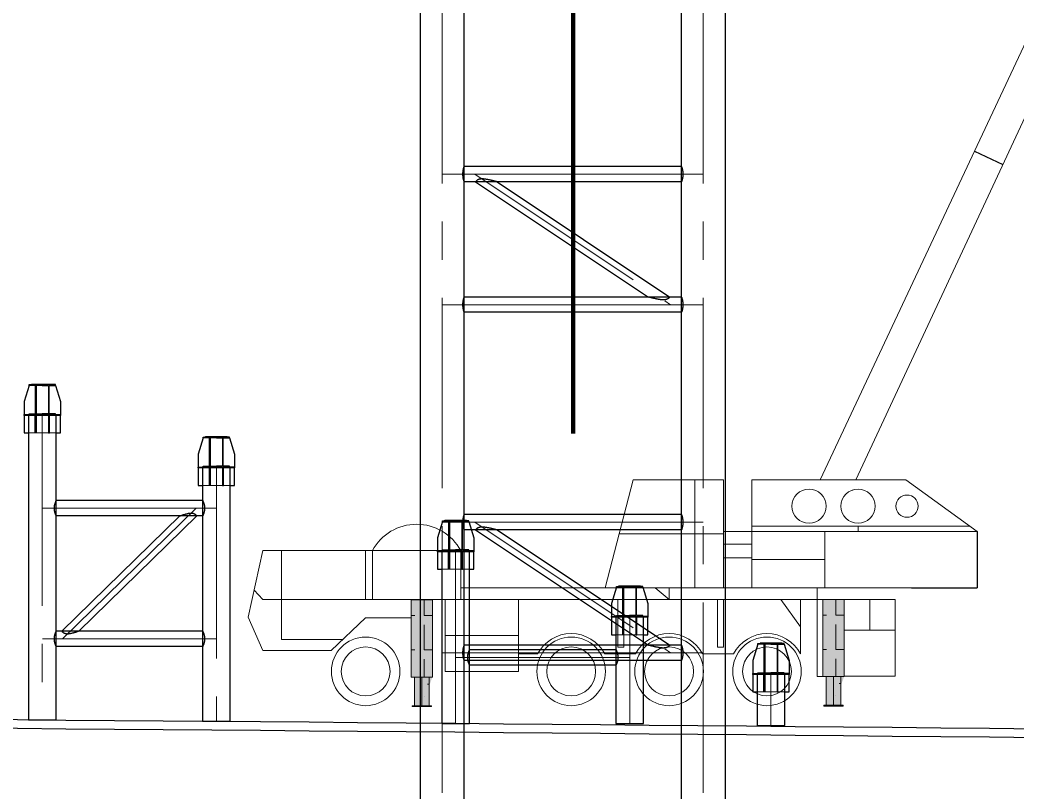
# Model space of a CAD drawing. Extents: x 1767995 to 4174245, y 542814 to 862564.
# Drawn here: x 2989267 to 3012186, y 583834 to 601577 of the extents above; entities that cross this region are included whole.
import ezdxf

# ---------------------------------------------------------------- set-up
doc = ezdxf.new("R2010")
doc.units = 0
doc.header["$LTSCALE"] = 3500
for name, pattern in [('ACAD_ISO08W100', [36, 24, -3, 6, -3]), ('CENTER', [2, 1.25, -0.25, 0.25, -0.25]), ('DASHED', [0.75, 0.5, -0.25])]:
    doc.linetypes.add(name, pattern=pattern)
for name, color, linetype, lineweight in [('1粗实线', 1, 'Continuous', 30), ('3中心线', 6, 'CENTER', 18), ('4虚线', 2, 'DASHED', 18), ('6标注线', 7, 'Continuous', 13), ('细实线', 7, 'Continuous', 15)]:
    doc.layers.add(name, color=color, linetype=linetype, lineweight=lineweight)

# ---------------------------------------------------------------- blocks, each defined once
blk = doc.blocks.new('werwerer')
at = {"layer": '1粗实线', "elevation": 0}
for points in [[(193795, 41794, 0.464316), (193777, 41816), (193651, 41816), (193531, 41444), (193531, 41144), (193651, 41144), (193651, 41164), (193777, 41164, 0.464316), (193795, 41186)], [(193951, 41144), (193651, 41144), (193651, 41164), (193777, 41164, 0.414214), (193795, 41182), (193795, 41798, 0.414214), (193777, 41816), (193651, 41816), (193651, 41836), (193951, 41836), (193951, 41816), (193826, 41816, 0.414214), (193808, 41798), (193808, 41182, 0.414214), (193826, 41164), (193951, 41164)], [(193951, 41144), (194251, 41144), (194251, 41164), (194126, 41164, -0.414214), (194108, 41182), (194108, 41798, -0.414214), (194126, 41816), (194251, 41816), (194251, 41836), (193951, 41836), (193951, 41816), (194077, 41816, -0.414214), (194095, 41798), (194095, 41182, -0.414214), (194077, 41164), (193951, 41164)], [(194108, 41794, -0.464316), (194126, 41816), (194251, 41816), (194371, 41444), (194371, 41144), (194251, 41144), (194251, 41164), (194126, 41164, -0.464316), (194108, 41186)]]:
    blk.add_lwpolyline(points, format="xyb", close=True, dxfattribs=at)
blk.add_lwpolyline([(193701, 41846), (194201, 41846), (194201, 41836), (193701, 41836)], close=True, dxfattribs=at)
blk = doc.blocks.new('tertert')
at = {"layer": '1粗实线'}
for p, q in [((203266, 43306, 0), (206636, 43306, 0)), ((203266, 42955, 0), (206636, 42955, 0)), ((203401, 42955, 0), (206112, 40306, 0)), ((203791, 42955, 0), (206502, 40306, 0)), ((203266, 40306, 0), (206636, 40306, 0)), ((203266, 39955, 0), (206636, 39955, 0))]:
    blk.add_line(p, q, dxfattribs=at)
at = {"layer": '1粗实线', "elevation": 0}
for points in [[(203266, 43306), (203266, 43306), (203266, 43305), (203266, 43305), (203265, 43304), (203265, 43303), (203264, 43301), (203263, 43299), (203262, 43297), (203261, 43295), (203260, 43293), (203259, 43290), (203257, 43287), (203256, 43284), (203255, 43280), (203253, 43276), (203251, 43272), (203250, 43268), (203248, 43264), (203246, 43259), (203244, 43255), (203243, 43250), (203241, 43244), (203239, 43239), (203237, 43234), (203236, 43228), (203234, 43222), (203232, 43216), (203231, 43210), (203229, 43204), (203228, 43198), (203227, 43191), (203225, 43185), (203224, 43178), (203223, 43171), (203223, 43165), (203222, 43158), (203221, 43151), (203221, 43144), (203221, 43137), (203221, 43130), (203221, 43124), (203221, 43117), (203221, 43110), (203222, 43103), (203223, 43096), (203223, 43089), (203224, 43083), (203225, 43076), (203227, 43070), (203228, 43063), (203229, 43057), (203231, 43051), (203232, 43045), (203234, 43039), (203236, 43033), (203237, 43027), (203239, 43022), (203241, 43016), (203243, 43011), (203244, 43006), (203246, 43002), (203248, 42997), (203250, 42993), (203251, 42988), (203253, 42984), (203255, 42981), (203256, 42977), (203257, 42974), (203259, 42971), (203260, 42968), (203261, 42966), (203262, 42964), (203263, 42962), (203264, 42960), (203265, 42958), (203265, 42957), (203266, 42956), (203266, 42955), (203266, 42955), (203266, 42955)], [(206636, 43306), (206636, 43306), (206637, 43305), (206637, 43305), (206637, 43304), (206638, 43303), (206639, 43301), (206640, 43299), (206641, 43297), (206642, 43295), (206643, 43293), (206644, 43290), (206645, 43287), (206647, 43284), (206648, 43280), (206650, 43276), (206652, 43272), (206653, 43268), (206655, 43264), (206657, 43259), (206658, 43255), (206660, 43250), (206662, 43244), (206664, 43239), (206666, 43234), (206667, 43228), (206669, 43222), (206671, 43216), (206672, 43210), (206674, 43204), (206675, 43198), (206676, 43191), (206677, 43185), (206679, 43178), (206679, 43171), (206680, 43165), (206681, 43158), (206681, 43151), (206682, 43144), (206682, 43137), (206682, 43130), (206682, 43124), (206682, 43117), (206681, 43110), (206681, 43103), (206680, 43096), (206679, 43089), (206679, 43083), (206677, 43076), (206676, 43070), (206675, 43063), (206674, 43057), (206672, 43051), (206671, 43045), (206669, 43039), (206667, 43033), (206666, 43027), (206664, 43022), (206662, 43016), (206660, 43011), (206658, 43006), (206657, 43002), (206655, 42997), (206653, 42993), (206652, 42988), (206650, 42984), (206648, 42981), (206647, 42977), (206645, 42974), (206644, 42971), (206643, 42968), (206642, 42966), (206641, 42964), (206640, 42962), (206639, 42960), (206638, 42958), (206637, 42957), (206637, 42956), (206637, 42955), (206636, 42955), (206636, 42955)], [(203266, 40306), (203266, 40306), (203266, 40305), (203266, 40305), (203265, 40304), (203265, 40303), (203264, 40301), (203263, 40299), (203262, 40297), (203261, 40295), (203260, 40293), (203259, 40290), (203257, 40287), (203256, 40284), (203255, 40280), (203253, 40276), (203251, 40272), (203250, 40268), (203248, 40264), (203246, 40259), (203244, 40255), (203243, 40250), (203241, 40244), (203239, 40239), (203237, 40234), (203236, 40228), (203234, 40222), (203232, 40216), (203231, 40210), (203229, 40204), (203228, 40198), (203227, 40191), (203225, 40185), (203224, 40178), (203223, 40171), (203223, 40165), (203222, 40158), (203221, 40151), (203221, 40144), (203221, 40137), (203221, 40130), (203221, 40124), (203221, 40117), (203221, 40110), (203222, 40103), (203223, 40096), (203223, 40089), (203224, 40083), (203225, 40076), (203227, 40070), (203228, 40063), (203229, 40057), (203231, 40051), (203232, 40045), (203234, 40039), (203236, 40033), (203237, 40027), (203239, 40022), (203241, 40016), (203243, 40011), (203244, 40006), (203246, 40002), (203248, 39997), (203250, 39993), (203251, 39988), (203253, 39984), (203255, 39981), (203256, 39977), (203257, 39974), (203259, 39971), (203260, 39968), (203261, 39966), (203262, 39964), (203263, 39962), (203264, 39960), (203265, 39958), (203265, 39957), (203266, 39956), (203266, 39955), (203266, 39955), (203266, 39955)], [(206636, 40306), (206636, 40306), (206637, 40305), (206637, 40305), (206637, 40304), (206638, 40303), (206639, 40301), (206640, 40299), (206641, 40297), (206642, 40295), (206643, 40293), (206644, 40290), (206645, 40287), (206647, 40284), (206648, 40280), (206650, 40276), (206652, 40272), (206653, 40268), (206655, 40264), (206657, 40259), (206658, 40255), (206660, 40250), (206662, 40244), (206664, 40239), (206666, 40234), (206667, 40228), (206669, 40222), (206671, 40216), (206672, 40210), (206674, 40204), (206675, 40198), (206676, 40191), (206677, 40185), (206679, 40178), (206679, 40171), (206680, 40165), (206681, 40158), (206681, 40151), (206682, 40144), (206682, 40137), (206682, 40130), (206682, 40124), (206682, 40117), (206681, 40110), (206681, 40103), (206680, 40096), (206679, 40089), (206679, 40083), (206677, 40076), (206676, 40070), (206675, 40063), (206674, 40057), (206672, 40051), (206671, 40045), (206669, 40039), (206667, 40033), (206666, 40027), (206664, 40022), (206662, 40016), (206660, 40011), (206658, 40006), (206657, 40002), (206655, 39997), (206653, 39993), (206652, 39988), (206650, 39984), (206648, 39981), (206647, 39977), (206645, 39974), (206644, 39971), (206643, 39968), (206642, 39966), (206641, 39964), (206640, 39962), (206639, 39960), (206638, 39958), (206637, 39957), (206637, 39956), (206637, 39955), (206636, 39955), (206636, 39955)]]:
    blk.add_lwpolyline(points, dxfattribs=at)
at = {"layer": '1粗实线'}
for points in [[(203791, 42955), (203791, 42955), (203790, 42955), (203789, 42956), (203788, 42956), (203785, 42957), (203783, 42958), (203780, 42959), (203776, 42960), (203773, 42961), (203768, 42963), (203764, 42964), (203758, 42966), (203753, 42968), (203747, 42970), (203741, 42972), (203734, 42974), (203727, 42977), (203720, 42979), (203712, 42981), (203705, 42984), (203696, 42986), (203688, 42989), (203680, 42991), (203671, 42994), (203662, 42997), (203653, 42999), (203644, 43002), (203635, 43004), (203625, 43006), (203616, 43008), (203607, 43010), (203598, 43012), (203589, 43014), (203580, 43016), (203571, 43017), (203562, 43018), (203553, 43019), (203545, 43020), (203537, 43020), (203529, 43020), (203522, 43020), (203515, 43020), (203508, 43019), (203501, 43018), (203494, 43017), (203488, 43016), (203482, 43014), (203477, 43012), (203472, 43010), (203467, 43008), (203462, 43006), (203457, 43004), (203453, 43002), (203449, 42999), (203445, 42997), (203441, 42994), (203438, 42991), (203434, 42989), (203431, 42986), (203428, 42984), (203426, 42981), (203423, 42979), (203420, 42977), (203418, 42974), (203416, 42972), (203414, 42970), (203412, 42968), (203410, 42966), (203409, 42964), (203407, 42963), (203406, 42961), (203405, 42960), (203404, 42959), (203403, 42958), (203402, 42957), (203402, 42956), (203401, 42956), (203401, 42955), (203401, 42955), (203401, 42955)], [(206112, 40306), (206112, 40306), (206112, 40306), (206114, 40305), (206115, 40305), (206117, 40304), (206120, 40303), (206123, 40302), (206126, 40301), (206130, 40299), (206135, 40298), (206139, 40296), (206144, 40295), (206150, 40293), (206156, 40291), (206162, 40289), (206169, 40287), (206176, 40284), (206183, 40282), (206190, 40279), (206198, 40277), (206206, 40274), (206215, 40272), (206223, 40269), (206232, 40267), (206241, 40264), (206250, 40262), (206259, 40259), (206268, 40257), (206278, 40255), (206287, 40252), (206296, 40250), (206305, 40249), (206314, 40247), (206323, 40245), (206332, 40244), (206341, 40243), (206349, 40242), (206358, 40241), (206366, 40241), (206374, 40241), (206381, 40241), (206388, 40241), (206395, 40242), (206402, 40243), (206408, 40244), (206415, 40245), (206420, 40247), (206426, 40249), (206431, 40250), (206436, 40252), (206441, 40255), (206446, 40257), (206450, 40259), (206454, 40262), (206458, 40264), (206462, 40267), (206465, 40269), (206468, 40272), (206472, 40274), (206475, 40277), (206477, 40279), (206480, 40282), (206482, 40284), (206485, 40287), (206487, 40289), (206489, 40291), (206491, 40293), (206492, 40295), (206494, 40296), (206495, 40298), (206497, 40299), (206498, 40301), (206499, 40302), (206500, 40303), (206500, 40304), (206501, 40305), (206502, 40305), (206502, 40306), (206502, 40306), (206502, 40306)]]:
    blk.add_lwpolyline(points, dxfattribs=at)
at = {"layer": '3中心线'}
for p, q in [((202951, 43130, 0), (206951, 43130, 0)), ((203416, 43130, 0), (206486, 40130, 0)), ((202951, 40130, 0), (206951, 40130, 0))]:
    blk.add_line(p, q, dxfattribs=at)
blk = doc.blocks.new('rgdfggfg')
at = {"layer": '细实线'}
h = blk.add_hatch(dxfattribs=at)
h.set_pattern_fill('ANGLE', color=2, scale=112.5)
h.set_pattern_definition([(0, (12213782.6, -1811984.66), (0, 785.8125), [571.5, -214.3125]), (90, (12213782.6, -1811984.66), (-785.8125, 5e-14), [571.5, -214.3125])])
h.paths.add_polyline_path([(12312505, -1150970), (12312955, -1150970), (12312955, -1150992), (12312505, -1150992)])
h.paths.add_polyline_path([(12312974, -1150313), (12312485, -1150313), (12312485, -1148950), (12312485, -1148538), (12312974, -1148538)])
edge = h.paths.add_edge_path()
edge.add_line((12312898, -1150313), (12312898, -1150970))
edge.add_line((12312561, -1150313), (12312561, -1150970))
edge.add_line((12312730, -1150313), (12312730, -1150970))
h = blk.add_hatch(color=2, dxfattribs=at)
h.dxf.hatch_style = 1
h.paths.add_polyline_path([(12312505, -1150970), (12312955, -1150970), (12312955, -1150992), (12312505, -1150992)])
h.paths.add_polyline_path([(12312974, -1150313), (12312485, -1150313), (12312485, -1148950), (12312485, -1148538), (12312974, -1148538)])
edge = h.paths.add_edge_path()
edge.add_line((12312898, -1150313), (12312898, -1150970))
edge.add_line((12312561, -1150313), (12312561, -1150970))
edge.add_line((12312730, -1150313), (12312730, -1150970))
h = blk.add_hatch(dxfattribs=at)
h.set_pattern_fill('ANGLE', color=2, scale=112.5)
h.set_pattern_definition([(0, (12223246.3, -1811974.5), (0, 785.8125), [571.5, -214.3125]), (90, (12223246.3, -1811974.5), (-785.8125, 5e-14), [571.5, -214.3125])])
h.paths.add_polyline_path([(12321968, -1150960), (12322418, -1150960), (12322418, -1150982), (12321968, -1150982)])
h.paths.add_polyline_path([(12322438, -1150303), (12321949, -1150303), (12321949, -1148940), (12321949, -1148528), (12322438, -1148528)])
edge = h.paths.add_edge_path()
edge.add_line((12322362, -1150303), (12322362, -1150960))
edge.add_line((12322025, -1150303), (12322025, -1150960))
edge.add_line((12322193, -1150303), (12322193, -1150960))
h = blk.add_hatch(color=2, dxfattribs=at)
h.dxf.hatch_style = 1
h.paths.add_polyline_path([(12321968, -1150960), (12322418, -1150960), (12322418, -1150982), (12321968, -1150982)])
h.paths.add_polyline_path([(12322438, -1150303), (12321949, -1150303), (12321949, -1148940), (12321949, -1148528), (12322438, -1148528)])
edge = h.paths.add_edge_path()
edge.add_line((12322362, -1150303), (12322362, -1150960))
edge.add_line((12322025, -1150303), (12322025, -1150960))
edge.add_line((12322193, -1150303), (12322193, -1150960))
h = blk.add_hatch(color=2, dxfattribs=at)
h.dxf.hatch_style = 1
h.paths.add_polyline_path([(12312505, -1150970), (12312955, -1150970), (12312955, -1150992), (12312505, -1150992)])
edge = h.paths.add_edge_path()
edge.add_line((12312898, -1150313), (12312898, -1150970))
edge.add_line((12312561, -1150313), (12312561, -1150970))
edge.add_line((12312730, -1150313), (12312730, -1150970))
edge.add_line((12312974, -1150313), (12312485, -1150313))
h = blk.add_hatch(color=2, dxfattribs=at)
h.dxf.hatch_style = 1
h.paths.add_polyline_path([(12312561, -1150313), (12312898, -1150313), (12312898, -1150970), (12312561, -1150970)], flags=17)
h.paths.add_polyline_path([(12312505, -1150970), (12312955, -1150970), (12312955, -1150992), (12312505, -1150992)])
edge = h.paths.add_edge_path()
edge.add_line((12312898, -1150313), (12312898, -1150970))
edge.add_line((12312561, -1150313), (12312561, -1150970))
edge.add_line((12312730, -1150313), (12312730, -1150970))
edge.add_line((12312974, -1150313), (12312485, -1150313))
h = blk.add_hatch(color=2, dxfattribs=at)
h.dxf.hatch_style = 1
h.paths.add_polyline_path([(12321968, -1150960), (12322418, -1150960), (12322418, -1150982), (12321968, -1150982)])
edge = h.paths.add_edge_path()
edge.add_line((12322362, -1150303), (12322362, -1150960))
edge.add_line((12322025, -1150303), (12322025, -1150960))
edge.add_line((12322193, -1150303), (12322193, -1150960))
edge.add_line((12322438, -1150303), (12321949, -1150303))
h = blk.add_hatch(color=2, dxfattribs=at)
h.dxf.hatch_style = 1
h.paths.add_polyline_path([(12322025, -1150303), (12322362, -1150303), (12322362, -1150960), (12322025, -1150960)], flags=17)
h.paths.add_polyline_path([(12321968, -1150960), (12322418, -1150960), (12322418, -1150982), (12321968, -1150982)])
edge = h.paths.add_edge_path()
edge.add_line((12322362, -1150303), (12322362, -1150960))
edge.add_line((12322025, -1150303), (12322025, -1150960))
edge.add_line((12322193, -1150303), (12322193, -1150960))
edge.add_line((12322438, -1150303), (12321949, -1150303))
at = {"color": 7}
blk.add_line((12325430, -1138227), (12326086, -1138533), dxfattribs=at)
at = {"color": 1}
for p in [(12325491, -1146965), (12323989, -1148262)]:
    blk.add_line(p, (12325491, -1148262), dxfattribs=at)
at = {"layer": '细实线', "color": 1}
for p, q in [((12334648, -1118597), (12321883, -1145780)), ((12335281, -1118797), (12322709, -1145780)), ((12316944, -1148262), (12317585, -1145780)), ((12317585, -1145780), (12319665, -1145780)), ((12319008, -1145780), (12319008, -1148262)), ((12319665, -1145780), (12319665, -1148262)), ((12323857, -1145780), (12320316, -1145780)), ((12320316, -1145780), (12320316, -1148262)), ((12325491, -1146965), (12323857, -1145780)), ((12322628, -1146027), (12322633, -1146012)), ((12317264, -1147021), (12319665, -1147021)), ((12320316, -1146965), (12319665, -1146965)), ((12325326, -1146845), (12320316, -1146845)), ((12320316, -1148262), (12320316, -1146965)), ((12325491, -1146965), (12320316, -1146965)), ((12321994, -1146965), (12321994, -1148262)), ((12322758, -1146845), (12322758, -1146965)), ((12319665, -1147257), (12320316, -1147257)), ((12308739, -1148933), (12309077, -1147403)), ((12309077, -1147403), (12309502, -1147403)), ((12309502, -1149453), (12309502, -1147403)), ((12309502, -1147403), (12311439, -1147403)), ((12311439, -1147403), (12313625, -1147403)), ((12311439, -1148528), (12311439, -1147403)), ((12311596, -1147403), (12311596, -1148528)), ((12313625, -1147403), (12313625, -1148528)), ((12319665, -1147575), (12320316, -1147575)), ((12321994, -1147613), (12320316, -1147613)), ((12308876, -1148315), (12309077, -1148528)), ((12313625, -1148262), (12318091, -1148262)), ((12316944, -1148262), (12319665, -1148262)), ((12318091, -1148262), (12318414, -1148528)), ((12323989, -1148262), (12320316, -1148262)), ((12309077, -1148528), (12309502, -1148528)), ((12309502, -1148528), (12311439, -1148528)), ((12311439, -1148528), (12322438, -1148528)), ((12313269, -1148528), (12313269, -1150182)), ((12314953, -1150182), (12314953, -1148528)), ((12321436, -1149155), (12320979, -1148528)), ((12321436, -1149782), (12321436, -1148528)), ((12321818, -1148528), (12321818, -1150303)), ((12322438, -1148528), (12323609, -1148528)), ((12323024, -1149238), (12323024, -1148528)), ((12323609, -1150293), (12323609, -1148528)), ((12309077, -1149701), (12308739, -1148933)), ((12311439, -1148950), (12310647, -1149701)), ((12311439, -1148950), (12312485, -1148950)), ((12313269, -1149355), (12314953, -1149355)), ((12322438, -1149238), (12323609, -1149238)), ((12310908, -1149453), (12309502, -1149453)), ((12310647, -1149701), (12309077, -1149701)), ((12314953, -1149782), (12315393, -1149782)), ((12316936, -1149782), (12317643, -1149782)), ((12319186, -1149782), (12319893, -1149782)), ((12313269, -1150182), (12314953, -1150182)), ((12321949, -1150303), (12321818, -1150303)), ((12322438, -1150293), (12323609, -1150293))]:
    blk.add_line(p, q, dxfattribs=at)
at = {"layer": '细实线', "color": 2}
for p, q in [((12312485, -1148950), (12312485, -1148538)), ((12312485, -1148538), (12312974, -1148538)), ((12312974, -1148538), (12312974, -1150313)), ((12321949, -1148940), (12321949, -1148528)), ((12321949, -1148528), (12322438, -1148528)), ((12322438, -1148528), (12322438, -1150303)), ((12312485, -1148950), (12312485, -1150313)), ((12321949, -1148940), (12321949, -1150303)), ((12312974, -1150313), (12312485, -1150313)), ((12312561, -1150313), (12312561, -1150970)), ((12312730, -1150313), (12312730, -1150970)), ((12312898, -1150313), (12312898, -1150970)), ((12322438, -1150303), (12321949, -1150303)), ((12322025, -1150303), (12322025, -1150960)), ((12322193, -1150303), (12322193, -1150960)), ((12322362, -1150303), (12322362, -1150960))]:
    blk.add_line(p, q, dxfattribs=at)
at = {"layer": '细实线', "color": 1}
for points in [[(12318414, -1148262), (12321818, -1148262), (12321818, -1148528), (12318414, -1148528)], [(12317238, -1148528), (12317377, -1148528), (12317377, -1149624), (12317238, -1149624)], [(12319526, -1148528), (12319664, -1148528), (12319664, -1149624), (12319526, -1149624)]]:
    blk.add_lwpolyline(points, close=True, dxfattribs=at)
at = {"layer": '细实线', "color": 2}
for points in [[(12312561, -1150313), (12312898, -1150313), (12312898, -1150970), (12312561, -1150970)], [(12322025, -1150303), (12322362, -1150303), (12322362, -1150960), (12322025, -1150960)], [(12321968, -1150960), (12322418, -1150960), (12322418, -1150982), (12321968, -1150982)], [(12312505, -1150970), (12312955, -1150970), (12312955, -1150992), (12312505, -1150992)]]:
    blk.add_lwpolyline(points, close=True, dxfattribs=at)
at = {"layer": '细实线', "color": 1}
for centre, radius in [((12321630, -1146385), 393), ((12322756, -1146385), 393), ((12323883, -1146385), 256), ((12311439, -1150182), 788), ((12316164, -1150182), 788), ((12318414, -1150182), 788), ((12320664, -1150182), 788), ((12311439, -1150182), 562), ((12316164, -1150182), 562), ((12318414, -1150182), 562), ((12320664, -1150182), 562)]:
    blk.add_circle(centre, radius, dxfattribs=at)
for centre, radius, start, end in [((12312610, -1147957), 1156, 28.659, 151.341), ((12316164, -1150182), 869, 90, 152.5463), ((12316164, -1150182), 869, 27.4537, 90), ((12318414, -1150182), 869, 90, 152.5463), ((12318414, -1150182), 869, 27.4537, 90), ((12320664, -1150182), 869, 90, 152.5463), ((12320664, -1150182), 869, 27.4537, 90)]:
    blk.add_arc(centre, radius, start, end, dxfattribs=at)
blk = doc.blocks.new('etretrt')
at = {"color": 1, "linetype": 'ACAD_ISO08W100', "lineweight": 13, "ltscale": 50}
for p, q in [((92131, 49416, 0), (98131, 49416, 0)), ((92131, 41416, 0), (98131, 41416, 0))]:
    blk.add_line(p, q, dxfattribs=at)
at = {"layer": '1粗实线'}
for p, q in [((91631, 70575, 0), (91631, 12025, 0)), ((97631, 70575, 0), (97631, 11995, 0)), ((92631, 52591, 0), (97631, 52591, 0)), ((92631, 52240, 0), (97631, 52240, 0)), ((96872, 52240, 0), (92899, 49591, 0)), ((97364, 52240, 0), (93391, 49591, 0)), ((92631, 49591, 0), (97631, 49591, 0)), ((92631, 49240, 0), (97631, 49240, 0)), ((92631, 44591, 0), (97631, 44591, 0)), ((92631, 44240, 0), (97631, 44240, 0)), ((96872, 44240, 0), (92899, 41591, 0)), ((97364, 44240, 0), (93391, 41591, 0)), ((92631, 41591, 0), (97631, 41591, 0)), ((92631, 41240, 0), (97631, 41240, 0))]:
    blk.add_line(p, q, dxfattribs=at)
at = {"layer": '1粗实线', "elevation": 0}
for points in [[(92631, 12025), (92631, 70575)], [(98631, 11995), (98631, 70575)]]:
    blk.add_lwpolyline(points, dxfattribs=at)
at = {"layer": '1粗实线'}
for points in [[(92631, 52591), (92631, 52591), (92631, 52591), (92631, 52590), (92631, 52589), (92630, 52588), (92630, 52586), (92629, 52585), (92628, 52583), (92628, 52580), (92627, 52578), (92626, 52575), (92625, 52572), (92624, 52569), (92623, 52565), (92622, 52562), (92621, 52558), (92619, 52553), (92618, 52549), (92617, 52544), (92616, 52540), (92615, 52535), (92613, 52530), (92612, 52524), (92611, 52519), (92610, 52513), (92609, 52507), (92607, 52501), (92606, 52495), (92605, 52489), (92604, 52483), (92604, 52476), (92603, 52470), (92602, 52463), (92601, 52457), (92601, 52450), (92600, 52443), (92600, 52436), (92600, 52429), (92600, 52423), (92600, 52416), (92600, 52409), (92600, 52402), (92600, 52395), (92600, 52388), (92601, 52381), (92601, 52375), (92602, 52368), (92603, 52361), (92604, 52355), (92604, 52348), (92605, 52342), (92606, 52336), (92607, 52330), (92609, 52324), (92610, 52318), (92611, 52312), (92612, 52307), (92613, 52302), (92615, 52296), (92616, 52292), (92617, 52287), (92618, 52282), (92619, 52278), (92621, 52274), (92622, 52270), (92623, 52266), (92624, 52263), (92625, 52259), (92626, 52256), (92627, 52253), (92628, 52251), (92628, 52249), (92629, 52247), (92630, 52245), (92630, 52243), (92631, 52242), (92631, 52241), (92631, 52241), (92631, 52240), (92631, 52240)], [(97631, 52591), (97631, 52591), (97632, 52591), (97632, 52590), (97632, 52589), (97633, 52588), (97633, 52586), (97634, 52585), (97634, 52583), (97635, 52580), (97636, 52578), (97637, 52575), (97638, 52572), (97639, 52569), (97640, 52565), (97641, 52562), (97642, 52558), (97643, 52553), (97645, 52549), (97646, 52544), (97647, 52540), (97648, 52535), (97650, 52530), (97651, 52524), (97652, 52519), (97653, 52513), (97654, 52507), (97655, 52501), (97656, 52495), (97657, 52489), (97658, 52483), (97659, 52476), (97660, 52470), (97661, 52463), (97661, 52457), (97662, 52450), (97662, 52443), (97663, 52436), (97663, 52429), (97663, 52423), (97663, 52416), (97663, 52409), (97663, 52402), (97663, 52395), (97662, 52388), (97662, 52381), (97661, 52375), (97661, 52368), (97660, 52361), (97659, 52355), (97658, 52348), (97657, 52342), (97656, 52336), (97655, 52330), (97654, 52324), (97653, 52318), (97652, 52312), (97651, 52307), (97650, 52302), (97648, 52296), (97647, 52292), (97646, 52287), (97645, 52282), (97643, 52278), (97642, 52274), (97641, 52270), (97640, 52266), (97639, 52263), (97638, 52259), (97637, 52256), (97636, 52253), (97635, 52251), (97634, 52249), (97634, 52247), (97633, 52245), (97633, 52243), (97632, 52242), (97632, 52241), (97632, 52241), (97631, 52240), (97631, 52240)], [(96872, 52240), (96872, 52240), (96873, 52240), (96875, 52241), (96877, 52241), (96880, 52242), (96883, 52243), (96887, 52244), (96892, 52245), (96897, 52247), (96903, 52248), (96909, 52250), (96916, 52251), (96923, 52253), (96931, 52255), (96939, 52257), (96948, 52260), (96957, 52262), (96967, 52264), (96977, 52267), (96988, 52269), (96998, 52272), (97009, 52274), (97021, 52277), (97032, 52279), (97044, 52282), (97056, 52284), (97068, 52287), (97080, 52289), (97092, 52291), (97104, 52294), (97116, 52296), (97128, 52298), (97140, 52299), (97152, 52301), (97163, 52302), (97174, 52303), (97185, 52304), (97196, 52305), (97206, 52305), (97216, 52305), (97225, 52305), (97234, 52305), (97243, 52304), (97251, 52303), (97259, 52302), (97267, 52301), (97274, 52299), (97280, 52298), (97287, 52296), (97293, 52294), (97298, 52291), (97303, 52289), (97308, 52287), (97313, 52284), (97317, 52282), (97321, 52279), (97325, 52277), (97329, 52274), (97332, 52272), (97336, 52269), (97339, 52267), (97341, 52264), (97344, 52262), (97346, 52260), (97349, 52257), (97351, 52255), (97353, 52253), (97354, 52251), (97356, 52250), (97357, 52248), (97359, 52247), (97360, 52245), (97361, 52244), (97362, 52243), (97363, 52242), (97363, 52241), (97364, 52241), (97364, 52240), (97364, 52240), (97364, 52240)], [(92631, 49591), (92631, 49591), (92631, 49591), (92631, 49590), (92631, 49589), (92630, 49588), (92630, 49586), (92629, 49585), (92628, 49583), (92628, 49580), (92627, 49578), (92626, 49575), (92625, 49572), (92624, 49569), (92623, 49565), (92622, 49562), (92621, 49558), (92619, 49553), (92618, 49549), (92617, 49544), (92616, 49540), (92615, 49535), (92613, 49530), (92612, 49524), (92611, 49519), (92610, 49513), (92609, 49507), (92607, 49501), (92606, 49495), (92605, 49489), (92604, 49483), (92604, 49476), (92603, 49470), (92602, 49463), (92601, 49457), (92601, 49450), (92600, 49443), (92600, 49436), (92600, 49429), (92600, 49423), (92600, 49416), (92600, 49409), (92600, 49402), (92600, 49395), (92600, 49388), (92601, 49381), (92601, 49375), (92602, 49368), (92603, 49361), (92604, 49355), (92604, 49348), (92605, 49342), (92606, 49336), (92607, 49330), (92609, 49324), (92610, 49318), (92611, 49312), (92612, 49307), (92613, 49302), (92615, 49296), (92616, 49292), (92617, 49287), (92618, 49282), (92619, 49278), (92621, 49274), (92622, 49270), (92623, 49266), (92624, 49263), (92625, 49259), (92626, 49256), (92627, 49253), (92628, 49251), (92628, 49249), (92629, 49247), (92630, 49245), (92630, 49243), (92631, 49242), (92631, 49241), (92631, 49241), (92631, 49240), (92631, 49240)], [(92899, 49591), (92899, 49591), (92899, 49591), (92899, 49590), (92900, 49590), (92900, 49589), (92901, 49588), (92902, 49587), (92903, 49586), (92904, 49585), (92905, 49583), (92907, 49582), (92908, 49580), (92910, 49578), (92912, 49576), (92914, 49574), (92916, 49572), (92919, 49569), (92921, 49567), (92924, 49565), (92927, 49562), (92930, 49560), (92934, 49557), (92938, 49555), (92941, 49552), (92945, 49549), (92950, 49547), (92955, 49545), (92959, 49542), (92965, 49540), (92970, 49538), (92976, 49536), (92983, 49534), (92989, 49532), (92996, 49530), (93004, 49529), (93011, 49528), (93020, 49527), (93028, 49526), (93037, 49526), (93047, 49526), (93057, 49526), (93067, 49526), (93078, 49527), (93088, 49528), (93100, 49529), (93111, 49530), (93123, 49532), (93135, 49534), (93147, 49536), (93159, 49538), (93171, 49540), (93183, 49542), (93195, 49545), (93207, 49547), (93219, 49549), (93231, 49552), (93242, 49555), (93254, 49557), (93265, 49560), (93275, 49562), (93286, 49565), (93296, 49567), (93305, 49569), (93315, 49572), (93323, 49574), (93332, 49576), (93340, 49578), (93347, 49580), (93354, 49582), (93360, 49583), (93366, 49585), (93371, 49586), (93376, 49587), (93380, 49588), (93383, 49589), (93386, 49590), (93388, 49590), (93389, 49591), (93390, 49591), (93391, 49591)], [(97631, 49591), (97631, 49591), (97632, 49591), (97632, 49590), (97632, 49589), (97633, 49588), (97633, 49586), (97634, 49585), (97634, 49583), (97635, 49580), (97636, 49578), (97637, 49575), (97638, 49572), (97639, 49569), (97640, 49565), (97641, 49562), (97642, 49558), (97643, 49553), (97645, 49549), (97646, 49544), (97647, 49540), (97648, 49535), (97650, 49530), (97651, 49524), (97652, 49519), (97653, 49513), (97654, 49507), (97655, 49501), (97656, 49495), (97657, 49489), (97658, 49483), (97659, 49476), (97660, 49470), (97661, 49463), (97661, 49457), (97662, 49450), (97662, 49443), (97663, 49436), (97663, 49429), (97663, 49423), (97663, 49416), (97663, 49409), (97663, 49402), (97663, 49395), (97662, 49388), (97662, 49381), (97661, 49375), (97661, 49368), (97660, 49361), (97659, 49355), (97658, 49348), (97657, 49342), (97656, 49336), (97655, 49330), (97654, 49324), (97653, 49318), (97652, 49312), (97651, 49307), (97650, 49302), (97648, 49296), (97647, 49292), (97646, 49287), (97645, 49282), (97643, 49278), (97642, 49274), (97641, 49270), (97640, 49266), (97639, 49263), (97638, 49259), (97637, 49256), (97636, 49253), (97635, 49251), (97634, 49249), (97634, 49247), (97633, 49245), (97633, 49243), (97632, 49242), (97632, 49241), (97632, 49241), (97631, 49240), (97631, 49240)], [(92631, 44591), (92631, 44591), (92631, 44591), (92631, 44590), (92631, 44589), (92630, 44588), (92630, 44586), (92629, 44585), (92628, 44583), (92628, 44580), (92627, 44578), (92626, 44575), (92625, 44572), (92624, 44569), (92623, 44565), (92622, 44562), (92621, 44558), (92619, 44553), (92618, 44549), (92617, 44544), (92616, 44540), (92615, 44535), (92613, 44530), (92612, 44524), (92611, 44519), (92610, 44513), (92609, 44507), (92607, 44501), (92606, 44495), (92605, 44489), (92604, 44483), (92604, 44476), (92603, 44470), (92602, 44463), (92601, 44457), (92601, 44450), (92600, 44443), (92600, 44436), (92600, 44429), (92600, 44423), (92600, 44416), (92600, 44409), (92600, 44402), (92600, 44395), (92600, 44388), (92601, 44381), (92601, 44375), (92602, 44368), (92603, 44361), (92604, 44355), (92604, 44348), (92605, 44342), (92606, 44336), (92607, 44330), (92609, 44324), (92610, 44318), (92611, 44312), (92612, 44307), (92613, 44302), (92615, 44296), (92616, 44292), (92617, 44287), (92618, 44282), (92619, 44278), (92621, 44274), (92622, 44270), (92623, 44266), (92624, 44263), (92625, 44259), (92626, 44256), (92627, 44253), (92628, 44251), (92628, 44249), (92629, 44247), (92630, 44245), (92630, 44243), (92631, 44242), (92631, 44241), (92631, 44241), (92631, 44240), (92631, 44240)], [(97631, 44591), (97631, 44591), (97632, 44591), (97632, 44590), (97632, 44589), (97633, 44588), (97633, 44586), (97634, 44585), (97634, 44583), (97635, 44580), (97636, 44578), (97637, 44575), (97638, 44572), (97639, 44569), (97640, 44565), (97641, 44562), (97642, 44558), (97643, 44553), (97645, 44549), (97646, 44544), (97647, 44540), (97648, 44535), (97650, 44530), (97651, 44524), (97652, 44519), (97653, 44513), (97654, 44507), (97655, 44501), (97656, 44495), (97657, 44489), (97658, 44483), (97659, 44476), (97660, 44470), (97661, 44463), (97661, 44457), (97662, 44450), (97662, 44443), (97663, 44436), (97663, 44429), (97663, 44423), (97663, 44416), (97663, 44409), (97663, 44402), (97663, 44395), (97662, 44388), (97662, 44381), (97661, 44375), (97661, 44368), (97660, 44361), (97659, 44355), (97658, 44348), (97657, 44342), (97656, 44336), (97655, 44330), (97654, 44324), (97653, 44318), (97652, 44312), (97651, 44307), (97650, 44302), (97648, 44296), (97647, 44292), (97646, 44287), (97645, 44282), (97643, 44278), (97642, 44274), (97641, 44270), (97640, 44266), (97639, 44263), (97638, 44259), (97637, 44256), (97636, 44253), (97635, 44251), (97634, 44249), (97634, 44247), (97633, 44245), (97633, 44243), (97632, 44242), (97632, 44241), (97632, 44241), (97631, 44240), (97631, 44240)], [(96872, 44240), (96872, 44240), (96873, 44240), (96875, 44241), (96877, 44241), (96880, 44242), (96883, 44243), (96887, 44244), (96892, 44245), (96897, 44247), (96903, 44248), (96909, 44250), (96916, 44251), (96923, 44253), (96931, 44255), (96939, 44257), (96948, 44260), (96957, 44262), (96967, 44264), (96977, 44267), (96988, 44269), (96998, 44272), (97009, 44274), (97021, 44277), (97032, 44279), (97044, 44282), (97056, 44284), (97068, 44287), (97080, 44289), (97092, 44291), (97104, 44294), (97116, 44296), (97128, 44298), (97140, 44299), (97152, 44301), (97163, 44302), (97174, 44303), (97185, 44304), (97196, 44305), (97206, 44305), (97216, 44305), (97225, 44305), (97234, 44305), (97243, 44304), (97251, 44303), (97259, 44302), (97267, 44301), (97274, 44299), (97280, 44298), (97287, 44296), (97293, 44294), (97298, 44291), (97303, 44289), (97308, 44287), (97313, 44284), (97317, 44282), (97321, 44279), (97325, 44277), (97329, 44274), (97332, 44272), (97336, 44269), (97339, 44267), (97341, 44264), (97344, 44262), (97346, 44260), (97349, 44257), (97351, 44255), (97353, 44253), (97354, 44251), (97356, 44250), (97357, 44248), (97359, 44247), (97360, 44245), (97361, 44244), (97362, 44243), (97363, 44242), (97363, 44241), (97364, 44241), (97364, 44240), (97364, 44240), (97364, 44240)], [(92631, 41591), (92631, 41591), (92631, 41591), (92631, 41590), (92631, 41589), (92630, 41588), (92630, 41586), (92629, 41585), (92628, 41583), (92628, 41580), (92627, 41578), (92626, 41575), (92625, 41572), (92624, 41569), (92623, 41565), (92622, 41562), (92621, 41558), (92619, 41553), (92618, 41549), (92617, 41544), (92616, 41540), (92615, 41535), (92613, 41530), (92612, 41524), (92611, 41519), (92610, 41513), (92609, 41507), (92607, 41501), (92606, 41495), (92605, 41489), (92604, 41483), (92604, 41476), (92603, 41470), (92602, 41463), (92601, 41457), (92601, 41450), (92600, 41443), (92600, 41436), (92600, 41429), (92600, 41423), (92600, 41416), (92600, 41409), (92600, 41402), (92600, 41395), (92600, 41388), (92601, 41381), (92601, 41375), (92602, 41368), (92603, 41361), (92604, 41355), (92604, 41348), (92605, 41342), (92606, 41336), (92607, 41330), (92609, 41324), (92610, 41318), (92611, 41312), (92612, 41307), (92613, 41302), (92615, 41296), (92616, 41292), (92617, 41287), (92618, 41282), (92619, 41278), (92621, 41274), (92622, 41270), (92623, 41266), (92624, 41263), (92625, 41259), (92626, 41256), (92627, 41253), (92628, 41251), (92628, 41249), (92629, 41247), (92630, 41245), (92630, 41243), (92631, 41242), (92631, 41241), (92631, 41241), (92631, 41240), (92631, 41240)], [(92899, 41591), (92899, 41591), (92899, 41591), (92899, 41590), (92900, 41590), (92900, 41589), (92901, 41588), (92902, 41587), (92903, 41586), (92904, 41585), (92905, 41583), (92907, 41582), (92908, 41580), (92910, 41578), (92912, 41576), (92914, 41574), (92916, 41572), (92919, 41569), (92921, 41567), (92924, 41565), (92927, 41562), (92930, 41560), (92934, 41557), (92938, 41555), (92941, 41552), (92945, 41549), (92950, 41547), (92955, 41545), (92959, 41542), (92965, 41540), (92970, 41538), (92976, 41536), (92983, 41534), (92989, 41532), (92996, 41530), (93004, 41529), (93011, 41528), (93020, 41527), (93028, 41526), (93037, 41526), (93047, 41526), (93057, 41526), (93067, 41526), (93078, 41527), (93088, 41528), (93100, 41529), (93111, 41530), (93123, 41532), (93135, 41534), (93147, 41536), (93159, 41538), (93171, 41540), (93183, 41542), (93195, 41545), (93207, 41547), (93219, 41549), (93231, 41552), (93242, 41555), (93254, 41557), (93265, 41560), (93275, 41562), (93286, 41565), (93296, 41567), (93305, 41569), (93315, 41572), (93323, 41574), (93332, 41576), (93340, 41578), (93347, 41580), (93354, 41582), (93360, 41583), (93366, 41585), (93371, 41586), (93376, 41587), (93380, 41588), (93383, 41589), (93386, 41590), (93388, 41590), (93389, 41591), (93390, 41591), (93391, 41591)], [(97631, 41591), (97631, 41591), (97632, 41591), (97632, 41590), (97632, 41589), (97633, 41588), (97633, 41586), (97634, 41585), (97634, 41583), (97635, 41580), (97636, 41578), (97637, 41575), (97638, 41572), (97639, 41569), (97640, 41565), (97641, 41562), (97642, 41558), (97643, 41553), (97645, 41549), (97646, 41544), (97647, 41540), (97648, 41535), (97650, 41530), (97651, 41524), (97652, 41519), (97653, 41513), (97654, 41507), (97655, 41501), (97656, 41495), (97657, 41489), (97658, 41483), (97659, 41476), (97660, 41470), (97661, 41463), (97661, 41457), (97662, 41450), (97662, 41443), (97663, 41436), (97663, 41429), (97663, 41423), (97663, 41416), (97663, 41409), (97663, 41402), (97663, 41395), (97662, 41388), (97662, 41381), (97661, 41375), (97661, 41368), (97660, 41361), (97659, 41355), (97658, 41348), (97657, 41342), (97656, 41336), (97655, 41330), (97654, 41324), (97653, 41318), (97652, 41312), (97651, 41307), (97650, 41302), (97648, 41296), (97647, 41292), (97646, 41287), (97645, 41282), (97643, 41278), (97642, 41274), (97641, 41270), (97640, 41266), (97639, 41263), (97638, 41259), (97637, 41256), (97636, 41253), (97635, 41251), (97634, 41249), (97634, 41247), (97633, 41245), (97633, 41243), (97632, 41242), (97632, 41241), (97632, 41241), (97631, 41240), (97631, 41240)]]:
    blk.add_lwpolyline(points, dxfattribs=at)
at = {"layer": '3中心线'}
for p, q in [((92131, 70575, 0), (92131, 12025, 0)), ((98131, 70575, 0), (98131, 11995, 0)), ((92131, 52416, 0), (98131, 52416, 0)), ((97381, 52416, 0), (92881, 49416, 0)), ((92131, 49416, 0), (98131, 49416, 0)), ((92131, 44416, 0), (98131, 44416, 0)), ((97381, 44416, 0), (92881, 41416, 0)), ((92131, 41416, 0), (98131, 41416, 0))]:
    blk.add_line(p, q, dxfattribs=at)
at = {"layer": '3中心线', "color": 1, "linetype": 'ACAD_ISO08W100', "lineweight": 13, "ltscale": 50}
for p, q in [((92131, 52416, 0), (98131, 52416, 0)), ((92131, 44416, 0), (98131, 44416, 0))]:
    blk.add_line(p, q, dxfattribs=at)
at = {"layer": '细实线', "ltscale": 3, "const_width": 100, "elevation": 0}
blk.add_lwpolyline([(95122, 46449), (95122, 73702)], dxfattribs=at)

msp = doc.modelspace()

# ---------------------------------------------------------------- linework, layer by layer
at = {"layer": '1粗实线', "ltscale": 4}
for p, q in [((2989362, 592486.5, 0), (2989362, 592506.5, 0)), ((2989362, 592506.5, 0), (2990202, 592506.5, 0)), ((2990202, 592486.5, 0), (2989362, 592486.5, 0)), ((2989621, 592486.5, 0), (2989643, 592486.5, 0)), ((2989621, 592086.5, 0), (2989621, 592486.5, 0)), ((2989643, 592486.5, 0), (2989643, 592086.5, 0)), ((2989943, 592486.5, 0), (2989921, 592486.5, 0)), ((2989921, 592486.5, 0), (2989921, 592086.5, 0)), ((2989943, 592086.5, 0), (2989943, 592486.5, 0)), ((2990202, 592506.5, 0), (2990202, 592486.5, 0)), ((2989643, 592086.5, 0), (2989621, 592086.5, 0)), ((2989921, 592086.5, 0), (2989943, 592086.5, 0)), ((2993362, 591280.7, -0.1), (2993362, 591300.7, -0.1)), ((2993362, 591300.7, -0.1), (2994202, 591300.7, -0.1)), ((2994202, 591300.7, -0.1), (2994202, 591280.7, -0.1)), ((2994202, 591280.7, -0.1), (2993362, 591280.7, -0.1)), ((2993621, 590880.7, -0.1), (2993621, 591280.7, -0.1)), ((2993643, 591280.7, -0.1), (2993643, 590880.7, -0.1)), ((2993943, 591280.7, -0.1), (2993921, 591280.7, -0.1)), ((2993921, 591280.7, -0.1), (2993921, 590880.7, -0.1)), ((2993943, 590880.7, -0.1), (2993943, 591280.7, -0.1)), ((2993921, 590880.7, -0.1), (2993943, 590880.7, -0.1)), ((2998862, 589357.4, 0), (2998862, 589377.4, 0)), ((2998862, 589377.4, 0), (2999702, 589377.4, 0)), ((2999702, 589357.4, 0), (2998862, 589357.4, 0)), ((2999121, 589357.4, 0), (2999143, 589357.4, 0)), ((2999121, 588957.4, 0), (2999121, 589357.4, 0)), ((2999143, 589357.4, 0), (2999143, 588957.4, 0)), ((2999443, 589357.4, 0), (2999421, 589357.4, 0)), ((2999421, 589357.4, 0), (2999421, 588957.4, 0)), ((2999443, 588957.4, 0), (2999443, 589357.4, 0)), ((2999702, 589377.4, 0), (2999702, 589357.4, 0)), ((2999143, 588957.4, 0), (2999121, 588957.4, 0)), ((2999421, 588957.4, 0), (2999443, 588957.4, 0)), ((3002862, 587849.5, -0.1), (3002862, 587869.5, -0.1)), ((3002862, 587869.5, -0.1), (3003702, 587869.5, -0.1)), ((3003702, 587869.5, -0.1), (3003702, 587849.5, -0.1)), ((3003702, 587849.5, -0.1), (3002862, 587849.5, -0.1)), ((3003121, 587449.5, -0.1), (3003121, 587849.5, -0.1)), ((3003143, 587849.5, -0.1), (3003143, 587449.5, -0.1)), ((3003443, 587849.5, -0.1), (3003421, 587849.5, -0.1)), ((3003421, 587849.5, -0.1), (3003421, 587449.5, -0.1)), ((3003443, 587449.5, -0.1), (3003443, 587849.5, -0.1)), ((3003421, 587449.5, -0.1), (3003443, 587449.5, -0.1)), ((3006109.5, 586537.1), (3006109.5, 586557.1)), ((3006109.5, 586557.1), (3006949.5, 586557.1)), ((3006949.5, 586537.1), (3006109.5, 586537.1)), ((3006368.5, 586137.1), (3006368.5, 586537.1)), ((3006390.5, 586537.1), (3006390.5, 586137.1)), ((3006690.5, 586537.1), (3006668.5, 586537.1)), ((3006668.5, 586537.1), (3006668.5, 586137.1)), ((3006690.5, 586137.1), (3006690.5, 586537.1)), ((3006949.5, 586557.1), (3006949.5, 586537.1)), ((3006668.5, 586137.1), (3006690.5, 586137.1))]:
    msp.add_line(p, q, dxfattribs=at)
at = {"layer": '1粗实线'}
for p, q in [((2990202, 592486.5, 0), (2989362, 592486.5, 0)), ((2989362, 592486.5, 0), (2989362, 592086.5, 0)), ((2990202, 592086.5, 0), (2990202, 592486.5, 0)), ((2989362, 592086.5, 0), (2989467, 592086.5, 0)), ((2990097, 592086.5, 0), (2990202, 592086.5, 0)), ((2994202, 591280.7, -0.1), (2993362, 591280.7, -0.1)), ((2993362, 591280.7, -0.1), (2993362, 590880.7, -0.1)), ((2994202, 590880.7, -0.1), (2994202, 591280.7, -0.1)), ((2993362, 590880.7, -0.1), (2993467, 590880.7, -0.1)), ((2994097, 590880.7, -0.1), (2994202, 590880.7, -0.1)), ((2999702, 589357.4, 0), (2998862, 589357.4, 0)), ((2998862, 589357.4, 0), (2998862, 588957.4, 0)), ((2999702, 588957.4, 0), (2999702, 589357.4, 0)), ((2998862, 588957.4, 0), (2998967, 588957.4, 0)), ((2999597, 588957.4, 0), (2999702, 588957.4, 0)), ((3003702, 587849.5, -0.1), (3002862, 587849.5, -0.1)), ((3002862, 587849.5, -0.1), (3002862, 587449.5, -0.1)), ((3003702, 587449.5, -0.1), (3003702, 587849.5, -0.1)), ((3002862, 587449.5, -0.1), (3002967, 587449.5, -0.1)), ((3003597, 587449.5, -0.1), (3003702, 587449.5, -0.1)), ((3002967, 587102.4, 0.1), (2999597, 587102.4, -0.1)), ((3002967, 586751.4, 0.1), (2999597, 586751.4, -0.1)), ((3006949.5, 586537.1), (3006109.5, 586537.1)), ((3006109.5, 586537.1), (3006109.5, 586137.1)), ((3006949.5, 586137.1), (3006949.5, 586537.1)), ((3006109.5, 586137.1), (3006214.6, 586137.1)), ((3006844.6, 586137.1), (3006949.5, 586137.1))]:
    msp.add_line(p, q, dxfattribs=at)
for points, elevation in [([(2990097, 585496.8), (2990097, 592486.5), (2989467, 592486.5), (2989467, 585496.8), (2990097, 585496.8)], -0.1), ([(2994097, 585460.4), (2994097, 591280.7), (2993467, 591280.7), (2993467, 585460.4), (2994097, 585460.4)], -0.1), ([(2999597, 585408), (2999597, 589357.4), (2998967, 589357.4), (2998967, 585408), (2999597, 585408)], -0.1), ([(3003597, 585408), (3003597, 587849.5), (3002967, 587849.5), (3002967, 585408), (3003597, 585408)], -0.1), ([(2999597, 587102.4), (2999596.9, 587102.3), (2999596.7, 587101.9), (2999596.4, 587101.2), (2999595.9, 587100.3), (2999595.4, 587099.1), (2999594.7, 587097.6), (2999593.8, 587095.8), (2999592.9, 587093.8), (2999591.8, 587091.6), (2999590.7, 587089.1), (2999589.4, 587086.3), (2999588.1, 587083.3), (2999586.6, 587080.1), (2999585.1, 587076.6), (2999583.5, 587072.9), (2999581.9, 587068.9), (2999580.2, 587064.8), (2999578.5, 587060.4), (2999576.7, 587055.8), (2999574.9, 587051), (2999573.1, 587046.1), (2999571.3, 587040.9), (2999569.6, 587035.6), (2999567.8, 587030.1), (2999566.1, 587024.4), (2999564.4, 587018.6), (2999562.8, 587012.7), (2999561.3, 587006.6), (2999559.8, 587000.4), (2999558.4, 586994.1), (2999557.1, 586987.7), (2999556, 586981.2), (2999554.9, 586974.6), (2999554, 586967.9), (2999553.2, 586961.2), (2999552.5, 586954.4), (2999552, 586947.6), (2999551.6, 586940.7), (2999551.4, 586933.8), (2999551.3, 586926.9), (2999551.4, 586920), (2999551.6, 586913.2), (2999552, 586906.3), (2999552.5, 586899.5), (2999553.2, 586892.7), (2999554, 586886), (2999554.9, 586879.3), (2999556, 586872.7), (2999557.1, 586866.2), (2999558.4, 586859.8), (2999559.8, 586853.5), (2999561.3, 586847.3), (2999562.8, 586841.2), (2999564.4, 586835.2), (2999566.1, 586829.4), (2999567.8, 586823.8), (2999569.6, 586818.3), (2999571.3, 586813), (2999573.1, 586807.8), (2999574.9, 586802.8), (2999576.7, 586798.1), (2999578.5, 586793.5), (2999580.2, 586789.1), (2999581.9, 586784.9), (2999583.5, 586781), (2999585.1, 586777.3), (2999586.6, 586773.8), (2999588.1, 586770.6), (2999589.4, 586767.6), (2999590.7, 586764.8), (2999591.8, 586762.3), (2999592.9, 586760), (2999593.8, 586758), (2999594.7, 586756.3), (2999595.4, 586754.8), (2999595.9, 586753.6), (2999596.4, 586752.6), (2999596.7, 586752), (2999596.9, 586751.6), (2999597, 586751.4)], -0.4), ([(3002967, 587102.4), (3002967.1, 587102.3), (3002967.3, 587101.9), (3002967.6, 587101.2), (3002968, 587100.3), (3002968.6, 587099.1), (3002969.3, 587097.6), (3002970.2, 587095.8), (3002971.1, 587093.8), (3002972.2, 587091.6), (3002973.3, 587089.1), (3002974.6, 587086.3), (3002975.9, 587083.3), (3002977.4, 587080.1), (3002978.9, 587076.6), (3002980.5, 587072.9), (3002982.1, 587068.9), (3002983.8, 587064.8), (3002985.5, 587060.4), (3002987.3, 587055.8), (3002989.1, 587051), (3002990.9, 587046.1), (3002992.6, 587040.9), (3002994.4, 587035.6), (3002996.2, 587030.1), (3002997.9, 587024.4), (3002999.6, 587018.6), (3003001.2, 587012.7), (3003002.7, 587006.6), (3003004.2, 587000.4), (3003005.6, 586994.1), (3003006.9, 586987.7), (3003008, 586981.2), (3003009.1, 586974.6), (3003010, 586967.9), (3003010.8, 586961.2), (3003011.5, 586954.4), (3003012, 586947.6), (3003012.4, 586940.7), (3003012.6, 586933.8), (3003012.7, 586926.9), (3003012.6, 586920), (3003012.4, 586913.2), (3003012, 586906.3), (3003011.5, 586899.5), (3003010.8, 586892.7), (3003010, 586886), (3003009.1, 586879.3), (3003008, 586872.7), (3003006.9, 586866.2), (3003005.6, 586859.8), (3003004.2, 586853.5), (3003002.7, 586847.3), (3003001.2, 586841.2), (3002999.6, 586835.2), (3002997.9, 586829.4), (3002996.2, 586823.8), (3002994.4, 586818.3), (3002992.6, 586813), (3002990.9, 586807.8), (3002989.1, 586802.8), (3002987.3, 586798.1), (3002985.5, 586793.5), (3002983.8, 586789.1), (3002982.1, 586784.9), (3002980.5, 586781), (3002978.9, 586777.3), (3002977.4, 586773.8), (3002975.9, 586770.6), (3002974.6, 586767.6), (3002973.3, 586764.8), (3002972.2, 586762.3), (3002971.1, 586760), (3002970.2, 586758), (3002969.3, 586756.3), (3002968.6, 586754.8), (3002968, 586753.6), (3002967.6, 586752.6), (3002967.3, 586752), (3002967.1, 586751.6), (3002967, 586751.4)], -0.1)]:
    msp.add_lwpolyline(points, dxfattribs=dict(at, elevation=elevation))
msp.add_lwpolyline([(3006844.5, 585361.6), (3006844.6, 586537.1), (3006214.6, 586537.1), (3006214.5, 585361.6), (3006844.5, 585361.6)], dxfattribs=at)
for points in [[(2842672.8, 585650.5, -0.0010736), (2869659.2, 585789.4), (2869673.9, 585789.4, -0.0032499), (3012668.1, 585288.9), (3012698.5, 585288.6, -0.0014157), (3046672.8, 584852.7, -0.0014134)], [(2842672.8, 585450.5, -0.0010736), (2869659.2, 585589.4), (2869673.9, 585589.4, -0.0032499), (3012668.1, 585088.9), (3012698.5, 585088.6, -0.0013324), (3044672.8, 584683.7, -0.0013324)]]:
    msp.add_lwpolyline(points, format="xyb", dxfattribs=at)
at = {"layer": '3中心线'}
for p, q in [((2989782, 592486.5, 0.1), (2989782, 585496.8, 0.1)), ((2993782, 591280.7, 0.1), (2993782, 585460.4, 0.1)), ((2999282, 589357.4, 0.1), (2999282, 585408, 0.1)), ((3003282, 587849.5, 0.1), (3003282, 585408, 0.1)), ((3003282, 586926.9, 0.1), (2999282, 586926.9, -0.1)), ((3006529.5, 586537.1), (3006529.5, 585361.6, 0.3))]:
    msp.add_line(p, q, dxfattribs=at)
at = {"layer": '4虚线'}
for p, q in [((2989467, 592086.5, 0), (2990097, 592086.5, 0)), ((2993467, 590880.7, -0.1), (2994097, 590880.7, -0.1)), ((2998967, 588957.4, 0), (2999597, 588957.4, 0)), ((3002967, 587449.5, -0.1), (3003597, 587449.5, -0.1)), ((3006214.6, 586137.1), (3006844.6, 586137.1))]:
    msp.add_line(p, q, dxfattribs=at)

# ---------------------------------------------------------------- block references
at = {"color": 7}
msp.add_blockref('rgdfggfg', (-9314225.8, 1736788.7), dxfattribs=at)
at = {"layer": '3中心线', "xscale": -1}
msp.add_blockref('etretrt', (3097104.5, 545617.8, 0), dxfattribs=at)
at = {"layer": '6标注线'}
for p in [(2795830.6, 551362.1, 0.1), (2799830.6, 550156.3), (2805330.6, 548233, 0.1), (2809330.6, 546725.2)]:
    msp.add_blockref('werwerer', p, dxfattribs=at)
at = {"layer": '6标注线', "xscale": -1}
for name, p in [('tertert', (3196733.4, 547224.8, 0.3)), ('werwerer', (3200481, 545412.8, 0.1))]:
    msp.add_blockref(name, p, dxfattribs=at)

doc.saveas('drawing.dxf')
